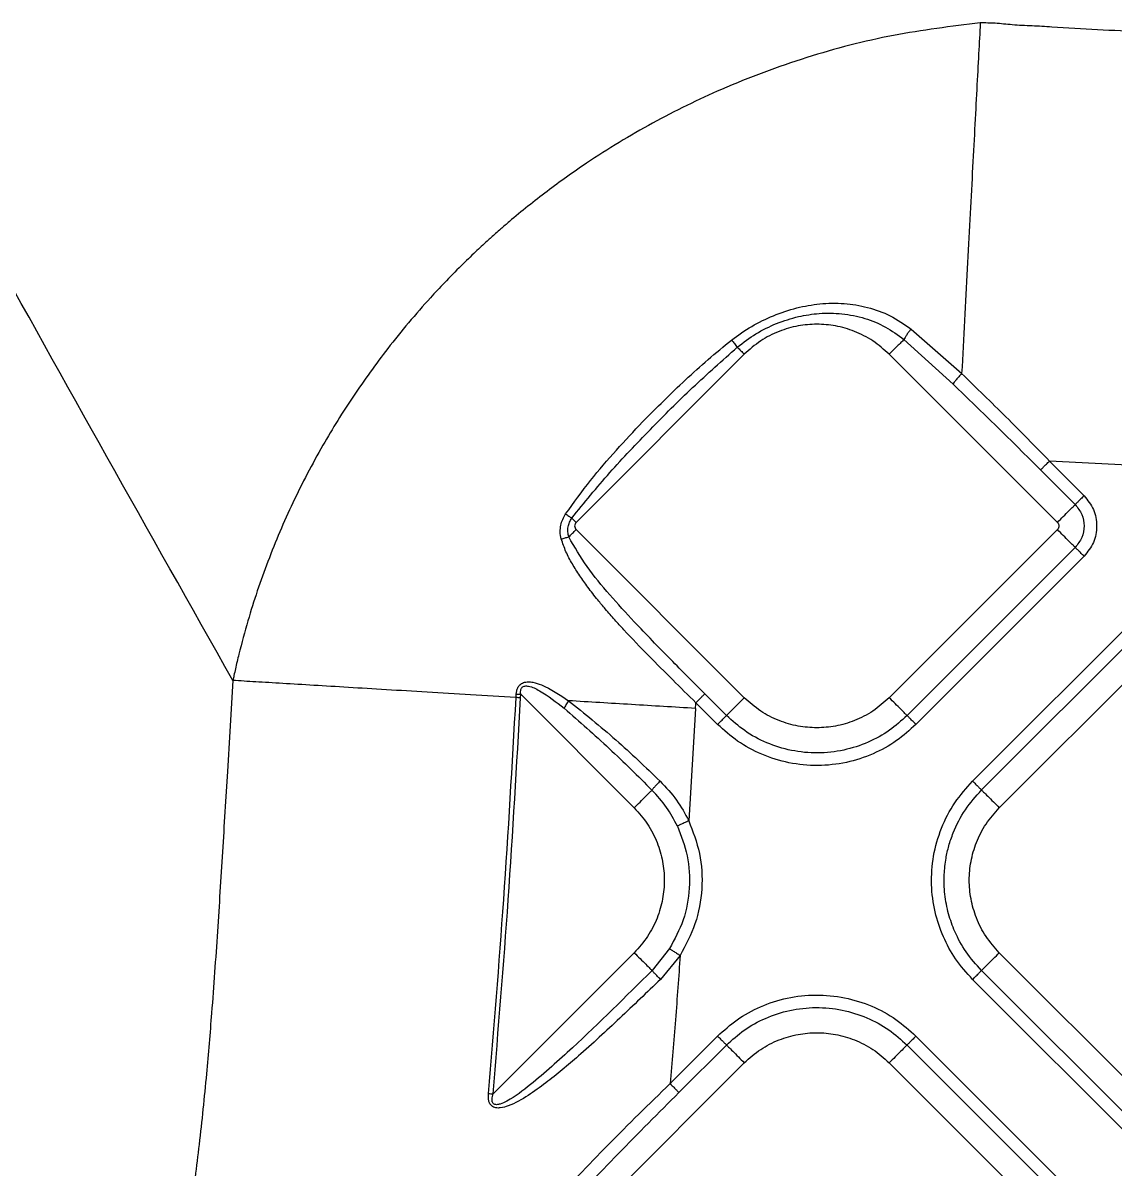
# Model space of a CAD drawing. Extents: x 832 to 912, y 781 to 934.
# Drawn here: x 868.685 to 872.965, y 855.214 to 859.705 of the extents above; entities that cross this region are included whole.
import ezdxf

# ---------------------------------------------------------------- set-up
doc = ezdxf.new("R2010")
doc.units = 0
doc.header["$MEASUREMENT"] = 0
doc.layers.add('1', color=4, linetype='Continuous')

# ---------------------------------------------------------------- blocks, each defined once
blk = doc.blocks.new('2026 SOVEREIGN HL')
at = {"layer": '1', "color": 3, "linetype": 'Continuous', "lineweight": 25}
for p, q in [((40.4363, 61.4108), (40.6347, 61.2365)), ((40.4085, 61.3696), (40.601, 61.1951)), ((39.7828, 61.312), (39.124, 60.6532)), ((41.0098, 60.6532), (40.351, 61.312)), ((41.0795, 60.7229), (40.9439, 60.8586)), ((41.8835, 60.8454), (40.9787, 60.8935)), ((40.9787, 60.8935), (41.1143, 60.7578)), ((39.107, 60.6703), (39.124, 60.6532)), ((39.124, 60.6249), (39.7828, 59.9661)), ((41.0098, 60.6249), (40.351, 59.9661)), ((41.0795, 60.5552), (40.4207, 59.8964)), ((41.1143, 60.5203), (40.4555, 59.8616)), ((40.6776, 59.6395), (41.3364, 60.2983)), ((40.7124, 59.6047), (41.3713, 60.2635)), ((40.7822, 59.5349), (41.441, 60.1938)), ((38.8885, 59.9667), (38.8894, 59.9807)), ((38.9061, 59.9656), (38.907, 59.9796)), ((39.3516, 59.5349), (38.907, 59.9796)), ((39.6282, 59.9814), (39.7131, 59.8964)), ((39.5918, 59.9242), (39.5653, 59.4839)), ((39.6783, 59.8616), (39.5933, 59.9465)), ((39.49, 58.9828), (39.4213, 58.8972)), ((38.7982, 58.4134), (39.3516, 58.9668)), ((39.5316, 58.9563), (39.4543, 58.8625)), ((41.441, 58.308), (40.7822, 58.9668)), ((41.3713, 58.2383), (40.7124, 58.8971)), ((41.3364, 58.2034), (40.6776, 58.8622)), ((39.492, 58.4539), (39.6782, 58.6402)), ((40.4555, 58.6402), (41.1143, 57.9814)), ((39.7131, 58.6053), (39.5269, 58.4191)), ((40.4207, 58.6053), (41.0795, 57.9465)), ((39.124, 57.8768), (39.7828, 58.5356)), ((40.3509, 58.5356), (41.0098, 57.8768))]:
    blk.add_line(p, q, dxfattribs=at)
for points, knots in [([(37.7789, 60.0337), (37.4493, 60.6179), (36.7885, 61.7891), (36.162, 62.9539), (35.848, 63.5377)], [0, 0, 0, 0, 0.498774, 1, 1, 1, 1]), ([(40.7075, 62.6105), (40.5938, 62.5966), (40.3651, 62.5689), (40.025, 62.4799), (39.7092, 62.3627), (39.4213, 62.2216), (39.2216, 62.1004), (39.0865, 62.007), (39.0099, 61.9508), (38.935, 61.8925), (38.8749, 61.8429), (38.8328, 61.8067), (38.8036, 61.7811), (38.7705, 61.7513), (38.7256, 61.7096), (38.6695, 61.6555), (38.6107, 61.5956), (38.5119, 61.4896), (38.3894, 61.3439), (38.2494, 61.1499), (38.1243, 60.9484), (38.0114, 60.7321), (37.9134, 60.502), (37.8463, 60.3027), (37.8082, 60.1613), (37.7911, 60.0898), (37.7836, 60.0554), (37.7804, 60.0403), (37.7789, 60.0337)], [0, 0, 0, 0, 0.083064, 0.167022, 0.251642, 0.323042, 0.394541, 0.417013, 0.439472, 0.461913, 0.484329, 0.494787, 0.501346, 0.511892, 0.526416, 0.544903, 0.567333, 0.586182, 0.648182, 0.703156, 0.757727, 0.819201, 0.880082, 0.940348, 0.973829, 0.988505, 0.994938, 1, 1, 1, 1]), ([(40.7075, 62.6105), (40.7055, 62.5712), (40.7013, 62.4927), (40.6938, 62.3518), (40.6855, 62.1959), (40.6765, 62.0251), (40.6667, 61.8417), (40.6564, 61.6477), (40.6457, 61.4456), (40.6383, 61.3061), (40.6346, 61.2364)], [0, 0, 0, 0, 0.125001, 0.250002, 0.375001, 0.500001, 0.625001, 0.750001, 0.875, 1, 1, 1, 1]), ([(41.9846, 62.5372), (41.7717, 62.5495), (41.4395, 62.5687), (41.0814, 62.5887), (40.9103, 62.5991), (40.836, 62.6016), (40.7688, 62.6098), (40.7269, 62.6103), (40.7075, 62.6105)], [0, 0, 0, 0, 0.499895, 0.780343, 0.841154, 0.901848, 0.954576, 1, 1, 1, 1]), ([(39.733, 61.3679), (39.7588, 61.3865), (39.8102, 61.4236), (39.8967, 61.4651), (39.9865, 61.4953), (40.0798, 61.5121), (40.1737, 61.5138), (40.267, 61.4982), (40.3572, 61.4659), (40.4097, 61.4293), (40.4363, 61.4108)], [0, 0, 0, 0, 0.125109, 0.249604, 0.375961, 0.497333, 0.622274, 0.745203, 0.870941, 1, 1, 1, 1]), ([(39.7553, 61.3396), (39.7792, 61.358), (39.827, 61.3947), (39.9087, 61.4343), (39.9923, 61.4611), (40.0786, 61.4743), (40.1669, 61.4733), (40.2547, 61.4554), (40.3379, 61.4218), (40.3848, 61.3871), (40.4085, 61.3696)], [0, 0, 0, 0, 0.127164, 0.254432, 0.380958, 0.497097, 0.622225, 0.75236, 0.875162, 1, 1, 1, 1]), ([(40.351, 61.312), (40.3303, 61.3304), (40.2893, 61.3668), (40.2166, 61.4034), (40.1419, 61.4251), (40.0669, 61.4319), (39.9919, 61.4251), (39.9172, 61.4034), (39.8445, 61.3668), (39.8036, 61.3304), (39.7828, 61.312)], [0, 0, 0, 0, 0.13136, 0.259989, 0.383484, 0.5, 0.616516, 0.740011, 0.86864, 1, 1, 1, 1]), ([(40.4363, 61.4108), (40.4333, 61.4072), (40.4275, 61.3999), (40.4195, 61.3886), (40.4127, 61.378), (40.4099, 61.3724), (40.4085, 61.3696)], [0, 0, 0, 0, 0.249992, 0.500003, 0.749983, 1, 1, 1, 1]), ([(39.0829, 60.6863), (39.1148, 60.7307), (39.1769, 60.8172), (39.2799, 60.9357), (39.3762, 61.0391), (39.4669, 61.1306), (39.5523, 61.2122), (39.6405, 61.2922), (39.7021, 61.3426), (39.733, 61.3679)], [0, 0, 0, 0, 0.17357, 0.338391, 0.498073, 0.622142, 0.74722, 0.872998, 1, 1, 1, 1]), ([(39.733, 61.3679), (39.7349, 61.3656), (39.7386, 61.361), (39.7444, 61.3538), (39.75, 61.3465), (39.7535, 61.3419), (39.7553, 61.3396)], [0, 0, 0, 0, 0.250024, 0.500021, 0.750024, 1, 1, 1, 1]), ([(40.4085, 61.3696), (40.4048, 61.3658), (40.3973, 61.3584), (40.3826, 61.3437), (40.3669, 61.328), (40.3562, 61.3173), (40.351, 61.312)], [0, 0, 0, 0, 0.260924, 0.519196, 0.767482, 1, 1, 1, 1]), ([(39.107, 60.6703), (39.1559, 60.7302), (39.2537, 60.8502), (39.4143, 61.0184), (39.5797, 61.1836), (39.6965, 61.2874), (39.7553, 61.3396)], [0, 0, 0, 0, 0.2488216, 0.4975965, 0.7472646, 1, 1, 1, 1]), ([(39.7553, 61.3396), (39.7599, 61.335), (39.7688, 61.3261), (39.7783, 61.3166), (39.7828, 61.312)], [0, 0, 0, 0, 0.515127, 1, 1, 1, 1]), ([(40.6346, 61.2364), (40.6308, 61.2323), (40.6231, 61.2241), (40.6128, 61.212), (40.6047, 61.2015), (40.6022, 61.1972), (40.601, 61.1951)], [0, 0, 0, 0, 0.250004, 0.500016, 0.750006, 1, 1, 1, 1]), ([(40.6346, 61.2364), (40.6927, 61.1801), (40.8087, 61.0676), (40.9221, 60.9514), (40.9787, 60.8935)], [0, 0, 0, 0, 0.500691, 1, 1, 1, 1]), ([(40.601, 61.1951), (40.6586, 61.1395), (40.7738, 61.0285), (40.8872, 60.9152), (40.9439, 60.8586)], [0, 0, 0, 0, 0.500282, 1, 1, 1, 1]), ([(40.9439, 60.8586), (40.945, 60.8597), (40.9472, 60.8619), (40.9555, 60.8702), (40.9663, 60.881), (40.9746, 60.8893), (40.9787, 60.8935)], [0, 0, 0, 0, 0.2499966, 0.4999921, 0.7500039, 1, 1, 1, 1]), ([(41.1143, 60.7578), (41.1102, 60.7537), (41.1019, 60.7454), (41.0911, 60.7346), (41.0828, 60.7263), (41.0806, 60.7241), (41.0795, 60.7229)], [0, 0, 0, 0, 0.2500007, 0.5000094, 0.7500027, 1, 1, 1, 1]), ([(41.1143, 60.7578), (41.1281, 60.7405), (41.1555, 60.7057), (41.1676, 60.6391), (41.1555, 60.5724), (41.1281, 60.5377), (41.1143, 60.5203)], [0, 0, 0, 0, 0.250071, 0.500016, 0.74993, 1, 1, 1, 1]), ([(39.0655, 60.5882), (39.0636, 60.5975), (39.0601, 60.6152), (39.0633, 60.6416), (39.0706, 60.6654), (39.0788, 60.6794), (39.0829, 60.6863)], [0, 0, 0, 0, 0.279418, 0.531817, 0.766925, 1, 1, 1, 1]), ([(39.0829, 60.6863), (39.0868, 60.6836), (39.0947, 60.6782), (39.1029, 60.6729), (39.107, 60.6703)], [0, 0, 0, 0, 0.500015, 1, 1, 1, 1]), ([(41.0098, 60.6532), (41.0176, 60.6611), (41.0339, 60.6773), (41.0558, 60.6993), (41.0728, 60.7163), (41.0773, 60.7208), (41.0795, 60.7229)], [0, 0, 0, 0, 0.236443, 0.492076, 0.752059, 1, 1, 1, 1]), ([(41.0795, 60.7229), (41.0892, 60.7107), (41.1085, 60.6861), (41.1171, 60.6391), (41.1085, 60.592), (41.0892, 60.5675), (41.0795, 60.5552)], [0, 0, 0, 0, 0.2498726, 0.500015, 0.7501391, 1, 1, 1, 1]), ([(39.0953, 60.5962), (39.0937, 60.6029), (39.0905, 60.6159), (39.092, 60.6357), (39.0971, 60.6542), (39.1037, 60.6649), (39.107, 60.6703)], [0, 0, 0, 0, 0.267859, 0.519156, 0.760035, 1, 1, 1, 1]), ([(39.124, 60.6532), (39.1224, 60.6512), (39.1191, 60.647), (39.1177, 60.6391), (39.1191, 60.6312), (39.1224, 60.627), (39.124, 60.6249)], [0, 0, 0, 0, 0.250231, 0.4999816, 0.749769, 1, 1, 1, 1]), ([(41.0098, 60.6532), (41.0114, 60.6512), (41.0147, 60.647), (41.0161, 60.6391), (41.0147, 60.6312), (41.0114, 60.627), (41.0098, 60.6249)], [0, 0, 0, 0, 0.250231, 0.4999816, 0.749769, 1, 1, 1, 1]), ([(39.0655, 60.5882), (39.0704, 60.5898), (39.0803, 60.593), (39.0903, 60.5951), (39.0953, 60.5962)], [0, 0, 0, 0, 0.499992, 1, 1, 1, 1]), ([(39.0953, 60.5962), (39.1001, 60.601), (39.1093, 60.6102), (39.1192, 60.6201), (39.124, 60.6249)], [0, 0, 0, 0, 0.515325, 1, 1, 1, 1]), ([(39.6282, 59.9814), (39.5835, 60.0262), (39.4904, 60.1197), (39.3652, 60.2482), (39.2556, 60.3692), (39.1644, 60.4764), (39.118, 60.5568), (39.0953, 60.5962)], [0, 0, 0, 0, 0.231367, 0.482171, 0.656621, 0.831954, 1, 1, 1, 1]), ([(41.0795, 60.5552), (41.0773, 60.5574), (41.0728, 60.5619), (41.0558, 60.5789), (41.0339, 60.6008), (41.0176, 60.6171), (41.0098, 60.6249)], [0, 0, 0, 0, 0.247943, 0.507924, 0.763557, 1, 1, 1, 1]), ([(39.5933, 59.9465), (39.5629, 59.9762), (39.5007, 60.0371), (39.406, 60.1322), (39.3305, 60.2107), (39.2745, 60.2723), (39.2405, 60.3111), (39.2048, 60.3537), (39.1711, 60.397), (39.1376, 60.444), (39.1087, 60.4901), (39.083, 60.5376), (39.0713, 60.5714), (39.0655, 60.5882)], [0, 0, 0, 0, 0.150304, 0.308021, 0.47585, 0.537989, 0.605773, 0.660887, 0.737761, 0.804022, 0.870029, 0.935525, 1, 1, 1, 1]), ([(41.1143, 60.5203), (41.1104, 60.5243), (41.1023, 60.5324), (41.0913, 60.5434), (41.0828, 60.5519), (41.0806, 60.5541), (41.0795, 60.5552)], [0, 0, 0, 0, 0.2364466, 0.4920983, 0.7520554, 1, 1, 1, 1]), ([(37.7789, 60.0337), (37.7717, 59.9149), (37.758, 59.691), (37.7383, 59.363), (37.7185, 59.0474), (37.6981, 58.7575), (37.6749, 58.4793), (37.6486, 58.2214), (37.6158, 57.9683), (37.578, 57.7372), (37.5453, 57.5744), (37.521, 57.4683), (37.5081, 57.4145), (37.4946, 57.3611), (37.4806, 57.3081), (37.4672, 57.2599), (37.4527, 57.2099), (37.433, 57.1444), (37.4012, 57.0461), (37.3544, 56.9152), (37.2996, 56.7795), (37.2394, 56.6462), (37.1798, 56.5268), (37.1121, 56.4037), (37.0403, 56.2849), (36.9587, 56.1621), (36.8815, 56.0564), (36.8053, 55.9597), (36.7306, 55.8705), (36.6526, 55.7837), (36.5746, 55.702), (36.499, 55.6266), (36.4164, 55.5484), (36.2504, 55.3988), (35.9857, 55.1846), (35.6063, 54.915), (35.1932, 54.6476), (34.9036, 54.4761), (34.7558, 54.3886)], [0, 0, 0, 0, 0.051978, 0.098056, 0.143561, 0.190192, 0.225024, 0.265586, 0.303469, 0.336569, 0.367934, 0.376037, 0.384098, 0.39212, 0.400103, 0.408052, 0.414016, 0.422835, 0.437927, 0.459194, 0.483569, 0.501824, 0.523111, 0.541877, 0.563208, 0.583781, 0.606364, 0.620462, 0.637632, 0.657273, 0.671554, 0.687053, 0.704036, 0.721365, 0.784903, 0.852936, 0.924936, 1, 1, 1, 1]), ([(38.8885, 59.9667), (38.8285, 59.9703), (38.7086, 59.9775), (38.5388, 59.9878), (38.3785, 59.9975), (38.2298, 60.0065), (38.0939, 60.0147), (37.9725, 60.022), (37.8653, 60.0285), (37.8077, 60.0319), (37.7789, 60.0337)], [0, 0, 0, 0, 0.124999, 0.25, 0.374999, 0.499999, 0.624997, 0.749998, 0.874998, 1, 1, 1, 1]), ([(38.8894, 59.9807), (38.8898, 59.9849), (38.8907, 59.9933), (38.895, 60.006), (38.9018, 60.0157), (38.91, 60.022), (38.9207, 60.0271), (38.9361, 60.0292), (38.9599, 60.0265), (39.0155, 60.0081), (39.0595, 59.9778), (39.0937, 59.9543)], [0, 0, 0, 0, 0.0478711, 0.0978015, 0.1531336, 0.1849176, 0.2200476, 0.2959761, 0.371466, 0.511513, 1, 1, 1, 1]), ([(38.907, 59.9796), (38.9067, 59.9828), (38.906, 59.9893), (38.9071, 59.9974), (38.9095, 60.0033), (38.9125, 60.0073), (38.917, 60.0104), (38.9254, 60.0129), (38.9482, 60.0108), (39.0025, 59.9834), (39.0462, 59.9491), (39.0773, 59.9247)], [0, 0, 0, 0, 0.044056, 0.086534, 0.107701, 0.129686, 0.153926, 0.181971, 0.248942, 0.466117, 1, 1, 1, 1]), ([(38.7807, 58.4151), (38.8016, 58.6684), (38.8443, 59.1851), (38.8736, 59.7028), (38.8885, 59.9667)], [0, 0, 0, 0, 0.490195, 1, 1, 1, 1]), ([(38.7982, 58.4134), (38.8192, 58.6668), (38.8619, 59.1838), (38.8912, 59.7017), (38.9061, 59.9656)], [0, 0, 0, 0, 0.490356, 1, 1, 1, 1]), ([(38.9061, 59.9656), (38.9031, 59.9658), (38.8971, 59.9662), (38.8914, 59.9665), (38.8885, 59.9667)], [0, 0, 0, 0, 0.499998, 1, 1, 1, 1]), ([(38.8894, 59.9807), (38.8923, 59.9805), (38.898, 59.9802), (38.904, 59.9798), (38.907, 59.9796)], [0, 0, 0, 0, 0.500006, 1, 1, 1, 1]), ([(39.5933, 59.9465), (39.5974, 59.9507), (39.6057, 59.9589), (39.6165, 59.9698), (39.6248, 59.9781), (39.627, 59.9803), (39.6282, 59.9814)], [0, 0, 0, 0, 0.250007, 0.500008, 0.750004, 1, 1, 1, 1]), ([(39.7131, 59.8964), (39.7153, 59.8986), (39.7198, 59.9031), (39.7368, 59.9201), (39.7587, 59.942), (39.775, 59.9583), (39.7828, 59.9661)], [0, 0, 0, 0, 0.247942, 0.507925, 0.763558, 1, 1, 1, 1]), ([(40.351, 59.9661), (40.3303, 59.9478), (40.2893, 59.9114), (40.2166, 59.8748), (40.1419, 59.8531), (40.0669, 59.8462), (39.9919, 59.8531), (39.9172, 59.8748), (39.8445, 59.9114), (39.8036, 59.9478), (39.7828, 59.9661)], [0, 0, 0, 0, 0.131359, 0.259989, 0.383484, 0.5, 0.616516, 0.740011, 0.868641, 1, 1, 1, 1]), ([(40.4207, 59.8964), (40.4185, 59.8986), (40.414, 59.9031), (40.397, 59.9201), (40.3751, 59.942), (40.3588, 59.9583), (40.351, 59.9661)], [0, 0, 0, 0, 0.247942, 0.507925, 0.763557, 1, 1, 1, 1]), ([(39.0937, 59.9543), (39.0918, 59.9516), (39.0882, 59.9461), (39.0836, 59.9382), (39.0797, 59.9308), (39.0781, 59.9267), (39.0773, 59.9247)], [0, 0, 0, 0, 0.249998, 0.499991, 0.749987, 1, 1, 1, 1]), ([(39.0773, 59.9247), (39.1366, 59.8728), (39.2541, 59.7699), (39.3657, 59.6592), (39.421, 59.6043)], [0, 0, 0, 0, 0.504586, 1, 1, 1, 1]), ([(39.5918, 59.9242), (39.5078, 59.9293), (39.3397, 59.9394), (39.1757, 59.9493), (39.0937, 59.9543)], [0, 0, 0, 0, 0.500002, 1, 1, 1, 1]), ([(39.0937, 59.9543), (39.1563, 59.9043), (39.28, 59.8056), (39.3957, 59.6941), (39.4527, 59.6392)], [0, 0, 0, 0, 0.506868, 1, 1, 1, 1]), ([(39.5918, 59.9242), (39.592, 59.928), (39.5925, 59.9354), (39.593, 59.9428), (39.5933, 59.9465)], [0, 0, 0, 0, 0.500814, 1, 1, 1, 1]), ([(39.6783, 59.8616), (39.6822, 59.8655), (39.6903, 59.8736), (39.7013, 59.8846), (39.7098, 59.8931), (39.712, 59.8953), (39.7131, 59.8964)], [0, 0, 0, 0, 0.236451, 0.492097, 0.752057, 1, 1, 1, 1]), ([(40.4207, 59.8964), (40.3983, 59.8762), (40.3521, 59.8346), (40.2676, 59.7886), (40.1725, 59.7575), (40.0703, 59.7463), (39.9674, 59.7562), (39.8705, 59.7866), (39.7837, 59.833), (39.7362, 59.8757), (39.7131, 59.8964)], [0, 0, 0, 0, 0.11509, 0.237016, 0.364588, 0.495522, 0.627141, 0.756681, 0.881634, 1, 1, 1, 1]), ([(40.4555, 59.8616), (40.4516, 59.8655), (40.4435, 59.8736), (40.4325, 59.8846), (40.424, 59.8931), (40.4218, 59.8953), (40.4207, 59.8964)], [0, 0, 0, 0, 0.236451, 0.492097, 0.752057, 1, 1, 1, 1]), ([(40.4555, 59.8616), (40.4309, 59.8394), (40.3802, 59.7937), (40.2873, 59.7431), (40.1829, 59.709), (40.0706, 59.6967), (39.9576, 59.7075), (39.8512, 59.7409), (39.7558, 59.7919), (39.7037, 59.8388), (39.6783, 59.8616)], [0, 0, 0, 0, 0.1150897, 0.2370166, 0.3645885, 0.4955226, 0.6271407, 0.756681, 0.8816335, 1, 1, 1, 1]), ([(39.3516, 59.5349), (39.3593, 59.5426), (39.3753, 59.5585), (39.3969, 59.5802), (39.4139, 59.5972), (39.4187, 59.602), (39.421, 59.6043)], [0, 0, 0, 0, 0.236013, 0.491101, 0.751053, 1, 1, 1, 1]), ([(39.4527, 59.6392), (39.4488, 59.6352), (39.4411, 59.6272), (39.4313, 59.6167), (39.4239, 59.6083), (39.422, 59.6056), (39.421, 59.6043)], [0, 0, 0, 0, 0.249996, 0.500004, 0.750004, 1, 1, 1, 1]), ([(39.5207, 59.463), (39.5076, 59.488), (39.4807, 59.5396), (39.4413, 59.5823), (39.421, 59.6043)], [0, 0, 0, 0, 0.485378, 1, 1, 1, 1]), ([(39.4527, 59.6392), (39.4756, 59.6151), (39.5201, 59.5683), (39.5506, 59.5115), (39.5653, 59.4839)], [0, 0, 0, 0, 0.515731, 1, 1, 1, 1]), ([(40.6776, 58.8622), (40.6542, 58.8883), (40.6088, 58.939), (40.56, 59.0296), (40.527, 59.1279), (40.5132, 59.2352), (40.521, 59.3469), (40.5523, 59.4558), (40.6037, 59.5566), (40.6532, 59.6121), (40.6776, 59.6395)], [0, 0, 0, 0, 0.121442, 0.236288, 0.355188, 0.480547, 0.610328, 0.741991, 0.872768, 1, 1, 1, 1]), ([(40.7124, 58.8971), (40.6912, 58.9208), (40.6498, 58.967), (40.6144, 59.0328), (40.5941, 59.0838), (40.5829, 59.1197), (40.5742, 59.1572), (40.5684, 59.196), (40.5657, 59.2349), (40.566, 59.2822), (40.5715, 59.3325), (40.5838, 59.3871), (40.606, 59.4521), (40.6452, 59.5292), (40.6902, 59.5797), (40.7124, 59.6047)], [0, 0, 0, 0, 0.121412, 0.236227, 0.282953, 0.330871, 0.379888, 0.429891, 0.480754, 0.528605, 0.610484, 0.673349, 0.742097, 0.872821, 1, 1, 1, 1]), ([(40.6776, 59.6395), (40.6815, 59.6356), (40.6896, 59.6275), (40.7006, 59.6165), (40.7091, 59.608), (40.7113, 59.6058), (40.7124, 59.6047)], [0, 0, 0, 0, 0.23645, 0.492097, 0.752057, 1, 1, 1, 1]), ([(40.7124, 59.6047), (40.7146, 59.6025), (40.7191, 59.598), (40.7361, 59.581), (40.7581, 59.559), (40.7743, 59.5428), (40.7822, 59.5349)], [0, 0, 0, 0, 0.247942, 0.507925, 0.763558, 1, 1, 1, 1]), ([(39.3516, 59.5349), (39.37, 59.5142), (39.4064, 59.4732), (39.443, 59.4006), (39.4647, 59.3259), (39.4715, 59.2509), (39.4647, 59.1758), (39.443, 59.1011), (39.4064, 59.0285), (39.37, 58.9875), (39.3516, 58.9668)], [0, 0, 0, 0, 0.131359, 0.259989, 0.383484, 0.5, 0.616516, 0.740011, 0.868641, 1, 1, 1, 1]), ([(40.7822, 58.9668), (40.7638, 58.9875), (40.7274, 59.0285), (40.6908, 59.1012), (40.6691, 59.1759), (40.6623, 59.2509), (40.6691, 59.3259), (40.6908, 59.4006), (40.7274, 59.4733), (40.7638, 59.5142), (40.7822, 59.5349)], [0, 0, 0, 0, 0.131358, 0.259988, 0.383483, 0.499999, 0.616516, 0.740011, 0.86864, 1, 1, 1, 1]), ([(39.5653, 59.4839), (39.5603, 59.4816), (39.5499, 59.4767), (39.5358, 59.4701), (39.5249, 59.465), (39.5221, 59.4637), (39.5207, 59.463)], [0, 0, 0, 0, 0.236442, 0.492096, 0.752056, 1, 1, 1, 1]), ([(39.5653, 59.4839), (39.5814, 59.4419), (39.6141, 59.3564), (39.6216, 59.2168), (39.5967, 59.0785), (39.5531, 58.9967), (39.5316, 58.9563)], [0, 0, 0, 0, 0.2440503, 0.497084, 0.7516402, 1, 1, 1, 1]), ([(39.5207, 59.463), (39.5354, 59.4248), (39.5653, 59.347), (39.5717, 59.2199), (39.5498, 59.0938), (39.5097, 59.0195), (39.49, 58.9828)], [0, 0, 0, 0, 0.243862, 0.497061, 0.751798, 1, 1, 1, 1]), ([(39.49, 58.9828), (39.4913, 58.9819), (39.494, 58.9802), (39.5041, 58.9738), (39.5172, 58.9655), (39.527, 58.9593), (39.5316, 58.9563)], [0, 0, 0, 0, 0.247946, 0.507901, 0.763557, 1, 1, 1, 1]), ([(39.3516, 58.9668), (39.3594, 58.959), (39.3756, 58.9428), (39.3974, 58.921), (39.4144, 58.904), (39.419, 58.8994), (39.4213, 58.8972)], [0, 0, 0, 0, 0.236299, 0.491761, 0.751726, 1, 1, 1, 1]), ([(39.5316, 58.9563), (39.5257, 58.8724), (39.5138, 58.7048), (39.4993, 58.5374), (39.492, 58.4539)], [0, 0, 0, 0, 0.501195, 1, 1, 1, 1]), ([(40.7124, 58.8971), (40.7146, 58.8993), (40.7191, 58.9038), (40.7361, 58.9208), (40.7581, 58.9427), (40.7743, 58.959), (40.7822, 58.9668)], [0, 0, 0, 0, 0.2479417, 0.5079206, 0.7635523, 1, 1, 1, 1]), ([(39.4213, 58.8972), (39.3182, 58.7948), (39.1631, 58.6408), (38.9736, 58.4706), (38.8779, 58.3974), (38.8312, 58.3747), (38.8146, 58.371), (38.8057, 58.3718), (38.8003, 58.3743), (38.7969, 58.3785), (38.7945, 58.3847), (38.7939, 58.3967), (38.7964, 58.4066), (38.7982, 58.4134)], [0, 0, 0, 0, 0.501944, 0.755073, 0.886185, 0.920669, 0.938014, 0.946006, 0.952932, 0.958994, 0.964702, 0.976094, 1, 1, 1, 1]), ([(39.4543, 58.8625), (39.4503, 58.8665), (39.4423, 58.8746), (39.4321, 58.8853), (39.4243, 58.8936), (39.4223, 58.896), (39.4213, 58.8972)], [0, 0, 0, 0, 0.250008, 0.500006, 0.750029, 1, 1, 1, 1]), ([(40.6776, 58.8622), (40.6815, 58.8662), (40.6896, 58.8743), (40.7006, 58.8853), (40.7091, 58.8938), (40.7113, 58.896), (40.7124, 58.8971)], [0, 0, 0, 0, 0.236439, 0.492096, 0.752057, 1, 1, 1, 1]), ([(39.4543, 58.8625), (39.4013, 58.8115), (39.2954, 58.7096), (39.1672, 58.5915), (39.0698, 58.508), (39.0047, 58.4557), (38.9353, 58.406), (38.8759, 58.3712), (38.8318, 58.3583), (38.812, 58.3581), (38.8007, 58.3614), (38.7934, 58.3659), (38.7881, 58.3717), (38.7836, 58.3797), (38.7796, 58.3942), (38.7802, 58.4068), (38.7807, 58.4151)], [0, 0, 0, 0, 0.24249, 0.485108, 0.576842, 0.669514, 0.76412, 0.863977, 0.901071, 0.92161, 0.932136, 0.941997, 0.950776, 0.958664, 0.973042, 1, 1, 1, 1]), ([(39.6782, 58.6402), (39.7029, 58.6624), (39.7536, 58.7081), (39.8464, 58.7586), (39.9509, 58.7927), (40.0632, 58.805), (40.1761, 58.7942), (40.2826, 58.7608), (40.378, 58.7098), (40.4301, 58.663), (40.4555, 58.6402)], [0, 0, 0, 0, 0.1150897, 0.2370164, 0.3645887, 0.4955226, 0.6271405, 0.7566811, 0.8816335, 1, 1, 1, 1]), ([(39.7131, 58.6053), (39.7355, 58.6255), (39.7817, 58.6671), (39.8662, 58.7131), (39.9613, 58.7442), (40.0635, 58.7554), (40.1663, 58.7455), (40.2632, 58.7151), (40.3501, 58.6687), (40.3975, 58.6261), (40.4207, 58.6053)], [0, 0, 0, 0, 0.115089, 0.237016, 0.364588, 0.495522, 0.62714, 0.756681, 0.881633, 1, 1, 1, 1]), ([(39.6782, 58.6402), (39.6821, 58.6363), (39.6903, 58.6281), (39.7013, 58.6172), (39.7098, 58.6087), (39.712, 58.6064), (39.7131, 58.6053)], [0, 0, 0, 0, 0.236451, 0.492097, 0.752057, 1, 1, 1, 1]), ([(39.7828, 58.5356), (39.8035, 58.554), (39.8445, 58.5903), (39.9172, 58.627), (39.9919, 58.6487), (40.0669, 58.6555), (40.1419, 58.6487), (40.2166, 58.627), (40.2892, 58.5903), (40.3302, 58.554), (40.3509, 58.5356)], [0, 0, 0, 0, 0.13136, 0.259989, 0.383484, 0.5, 0.616516, 0.740011, 0.86864, 1, 1, 1, 1]), ([(40.4555, 58.6402), (40.4516, 58.6363), (40.4435, 58.6281), (40.4325, 58.6172), (40.424, 58.6087), (40.4217, 58.6064), (40.4207, 58.6053)], [0, 0, 0, 0, 0.236451, 0.492097, 0.752057, 1, 1, 1, 1]), ([(39.7131, 58.6053), (39.7153, 58.6031), (39.7198, 58.5987), (39.7368, 58.5816), (39.7587, 58.5597), (39.775, 58.5434), (39.7828, 58.5356)], [0, 0, 0, 0, 0.247942, 0.507921, 0.763552, 1, 1, 1, 1]), ([(40.4207, 58.6053), (40.4185, 58.6031), (40.414, 58.5987), (40.397, 58.5816), (40.375, 58.5597), (40.3588, 58.5434), (40.3509, 58.5356)], [0, 0, 0, 0, 0.247942, 0.507921, 0.763552, 1, 1, 1, 1]), ([(39.0191, 57.9727), (39.0951, 58.0535), (39.2487, 58.2169), (39.4103, 58.3743), (39.492, 58.4539)], [0, 0, 0, 0, 0.494312, 1, 1, 1, 1]), ([(39.492, 58.4539), (39.4959, 58.45), (39.5041, 58.4419), (39.515, 58.4309), (39.5235, 58.4224), (39.5258, 58.4202), (39.5269, 58.4191)], [0, 0, 0, 0, 0.236451, 0.492097, 0.752057, 1, 1, 1, 1]), ([(38.7807, 58.4151), (38.7835, 58.4148), (38.7892, 58.4142), (38.7952, 58.4136), (38.7982, 58.4134)], [0, 0, 0, 0, 0.500004, 1, 1, 1, 1]), ([(39.061, 57.9398), (39.1365, 58.0198), (39.2893, 58.1815), (39.447, 58.3393), (39.5269, 58.4191)], [0, 0, 0, 0, 0.494091, 1, 1, 1, 1])]:
    blk.add_open_spline(points, degree=3, knots=knots, dxfattribs=at)

msp = doc.modelspace()

# ---------------------------------------------------------------- block references
at = {"layer": '1'}
msp.add_blockref('2026 SOVEREIGN HL', (831.7292, 797.0948), dxfattribs=at)

doc.saveas('drawing.dxf')
